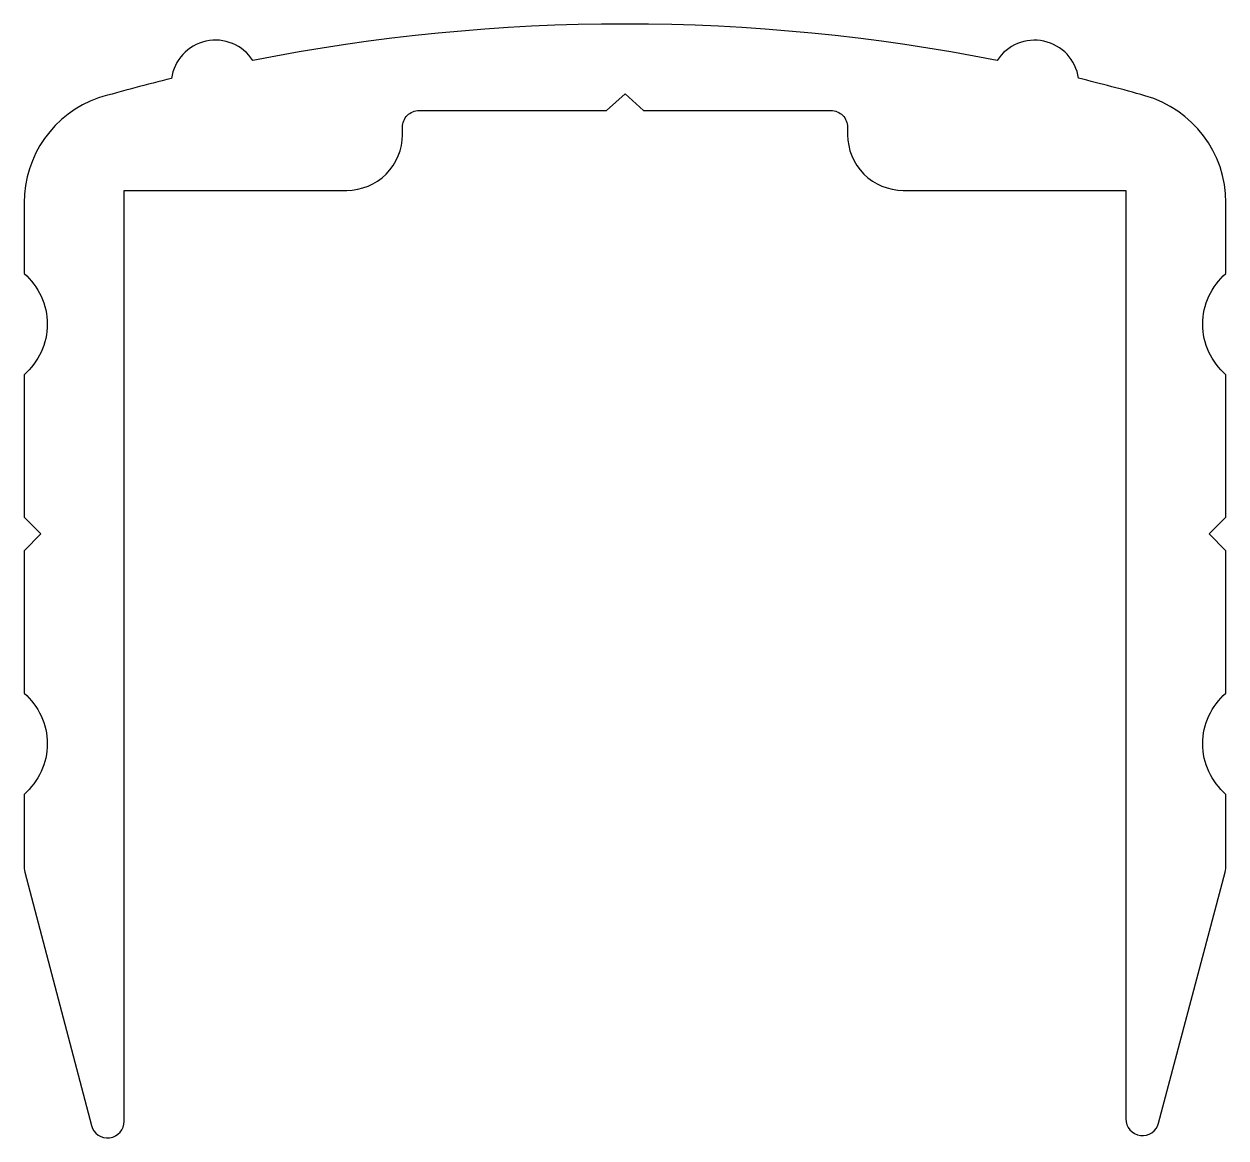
# Model space of a CAD drawing. Extents: x -17.2 to 4.4, y 194.4 to 214.5.
import ezdxf

# ---------------------------------------------------------------- set-up
doc = ezdxf.new("R2010")
doc.units = 0
doc.layers.get('0').update_dxf_attribs({"linetype": 'CONTINUOUS'})

msp = doc.modelspace()

# ---------------------------------------------------------------- linework, layer by layer
at = {"linetype": 'CONTINUOUS'}
msp.add_lwpolyline([(3.203, 194.712), (4.396, 199.222, 0.064188), (4.413, 199.349), (4.413, 200.62, -0.45877), (4.413, 202.439), (4.413, 204.999), (4.113, 205.299), (4.413, 205.599), (4.413, 208.16, -0.45877), (4.413, 209.979), (4.413, 211.249, 0.335842), (2.956, 213.175, 0.008955), (1.763, 213.488, 0.693179), (0.3, 213.807, 0.098081), (-13.074, 213.807, 0.69505), (-14.538, 213.484, 0.00986), (-15.85, 213.136, 0.318342), (-17.187, 211.25), (-17.187, 209.979, -0.45877), (-17.187, 208.16), (-17.187, 205.599), (-16.887, 205.299), (-17.187, 204.999), (-17.187, 202.439, -0.45877), (-17.187, 200.62), (-17.187, 199.349, 0.064188), (-17.171, 199.222), (-15.977, 194.67, 0.879367), (-15.387, 194.746), (-15.387, 211.474), (-11.387, 211.474, 0.414214), (-10.387, 212.474), (-10.387, 212.608, -0.414214), (-10.087, 212.908), (-6.719, 212.908), (-6.387, 213.208), (-6.055, 212.908), (-2.687, 212.908, -0.414214), (-2.387, 212.608), (-2.387, 212.474, 0.414214), (-1.387, 211.474), (2.613, 211.474), (2.613, 194.788, 0.879367)], format="xyb", close=True, dxfattribs=at)
at = {"color": 7, "linetype": 'CONTINUOUS', "ltscale": 2, "const_width": 0.1, "flags": 128}
msp.add_lwpolyline([(-15.387, 211.474), (-15.387, 211.474)], dxfattribs=at)

doc.saveas('drawing.dxf')
